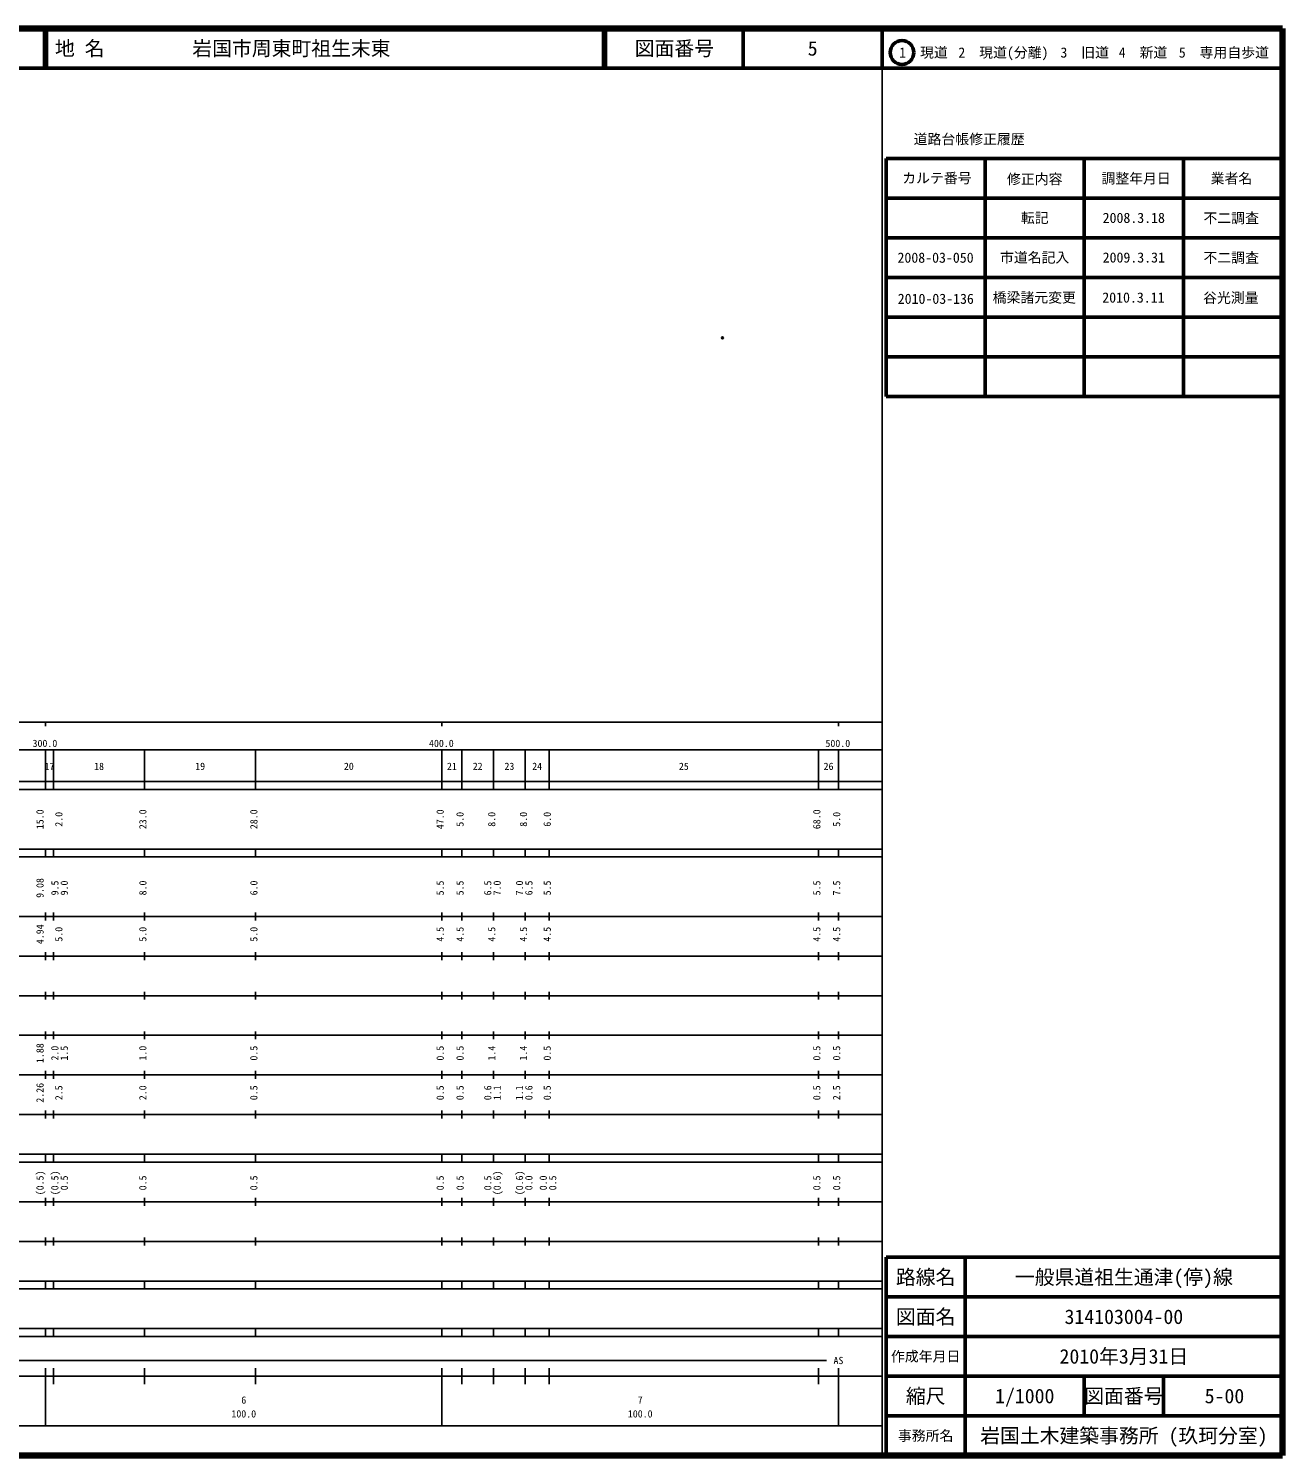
# Model space of a CAD drawing. Units: millimetres on the paper. Extents: x 40 to 680, y 20 to 380.
# Drawn here: x 363.7 to 680, y 20 to 380 of the extents above; entities that cross this region are included whole.
import ezdxf
from ezdxf.enums import TextEntityAlignment as Align

# ---------------------------------------------------------------- set-up
doc = ezdxf.new("R2010")
doc.units = ezdxf.units.MM
doc.header["$PDMODE"] = 32
doc.header["$PDSIZE"] = 0.5
doc.layers.add('M-OTRS', color=6, linetype='Continuous')
doc.layers.add('M-TTL-TXT', color=7, linetype='Continuous')
for name, color, linetype, lineweight in [('M-TTL', 2, 'Continuous', 140), ('M-TTL-BAND', 7, 'Continuous', 25), ('M-TTL-FRAM', 2, 'Continuous', 50), ('M-TTL-LINE', 7, 'Continuous', 50)]:
    doc.layers.add(name, color=color, linetype=linetype, lineweight=lineweight)
doc.styles.add('ＭＳ ゴシック', font='')
doc.styles.get('ＭＳ ゴシック').set_extended_font_data('MS Gothic')

msp = doc.modelspace()

# ---------------------------------------------------------------- linework, layer by layer
at = {"layer": 'M-OTRS'}
msp.add_point((538.733, 301.986), dxfattribs=at)
at = {"layer": 'M-TTL'}
for p, q in [((680, 380), (40, 380)), ((680, 20), (680, 380)), ((40, 20), (680, 20))]:
    msp.add_line(p, q, dxfattribs=at)
at = {"layer": 'M-TTL-BAND'}
for p, q in [((579, 20), (579, 370)), ((40, 205), (579, 205)), ((368, 205), (368, 204)), ((468, 205), (468, 204)), ((568, 205), (568, 204)), ((68, 198), (579, 198)), ((368, 188), (368, 198)), ((370, 188), (370, 198)), ((393, 188), (393, 198)), ((421, 188), (421, 198)), ((468, 188), (468, 198)), ((473, 188), (473, 198)), ((481, 188), (481, 198)), ((489, 188), (489, 198)), ((495, 188), (495, 198)), ((563, 188), (563, 198)), ((568, 188), (568, 198)), ((40, 190), (579, 190)), ((40, 188), (579, 188)), ((40, 173), (579, 173)), ((368, 171), (368, 173)), ((370, 171), (370, 173)), ((393, 171), (393, 173)), ((421, 171), (421, 173)), ((468, 171), (468, 173)), ((473, 171), (473, 173)), ((481, 171), (481, 173)), ((489, 171), (489, 173)), ((495, 171), (495, 173)), ((563, 171), (563, 173)), ((568, 171), (568, 173)), ((40, 171), (579, 171)), ((40, 156), (579, 156)), ((368, 155), (368, 157)), ((370, 155), (370, 157)), ((393, 155), (393, 157)), ((421, 155), (421, 157)), ((468, 155), (468, 157)), ((473, 155), (473, 157)), ((481, 155), (481, 157)), ((489, 155), (489, 157)), ((495, 155), (495, 157)), ((563, 155), (563, 157)), ((568, 155), (568, 157)), ((46, 146), (579, 146)), ((368, 145), (368, 147)), ((370, 145), (370, 147)), ((393, 145), (393, 147)), ((421, 145), (421, 147)), ((468, 145), (468, 147)), ((473, 145), (473, 147)), ((481, 145), (481, 147)), ((489, 145), (489, 147)), ((495, 145), (495, 147)), ((563, 145), (563, 147)), ((568, 145), (568, 147)), ((368, 135), (368, 137)), ((370, 135), (370, 137)), ((393, 135), (393, 137)), ((421, 135), (421, 137)), ((468, 135), (468, 137)), ((473, 135), (473, 137)), ((481, 135), (481, 137)), ((489, 135), (489, 137)), ((495, 135), (495, 137)), ((563, 135), (563, 137)), ((568, 135), (568, 137)), ((52, 136), (579, 136)), ((46, 126), (579, 126)), ((368, 125), (368, 127)), ((370, 125), (370, 127)), ((393, 125), (393, 127)), ((421, 125), (421, 127)), ((468, 125), (468, 127)), ((473, 125), (473, 127)), ((481, 125), (481, 127)), ((489, 125), (489, 127)), ((495, 125), (495, 127)), ((563, 125), (563, 127)), ((568, 125), (568, 127)), ((52, 116), (579, 116)), ((368, 115), (368, 117)), ((370, 115), (370, 117)), ((393, 115), (393, 117)), ((421, 115), (421, 117)), ((468, 115), (468, 117)), ((473, 115), (473, 117)), ((481, 115), (481, 117)), ((489, 115), (489, 117)), ((495, 115), (495, 117)), ((563, 115), (563, 117)), ((568, 115), (568, 117)), ((46, 106), (579, 106)), ((368, 105), (368, 107)), ((370, 105), (370, 107)), ((393, 105), (393, 107)), ((421, 105), (421, 107)), ((468, 105), (468, 107)), ((473, 105), (473, 107)), ((481, 105), (481, 107)), ((489, 105), (489, 107)), ((495, 105), (495, 107)), ((563, 105), (563, 107)), ((568, 105), (568, 107)), ((40, 96), (579, 96)), ((40, 94), (579, 94)), ((368, 94), (368, 96)), ((370, 94), (370, 96)), ((393, 94), (393, 96)), ((421, 94), (421, 96)), ((468, 94), (468, 96)), ((473, 94), (473, 96)), ((481, 94), (481, 96)), ((489, 94), (489, 96)), ((495, 94), (495, 96)), ((563, 94), (563, 96)), ((568, 94), (568, 96)), ((49, 84), (579, 84)), ((368, 83), (368, 85)), ((370, 83), (370, 85)), ((393, 83), (393, 85)), ((421, 83), (421, 85)), ((468, 83), (468, 85)), ((473, 83), (473, 85)), ((481, 83), (481, 85)), ((489, 83), (489, 85)), ((495, 83), (495, 85)), ((563, 83), (563, 85)), ((568, 83), (568, 85)), ((40, 74), (579, 74)), ((368, 73), (368, 75)), ((370, 73), (370, 75)), ((393, 73), (393, 75)), ((421, 73), (421, 75)), ((468, 73), (468, 75)), ((473, 73), (473, 75)), ((481, 73), (481, 75)), ((489, 73), (489, 75)), ((495, 73), (495, 75)), ((563, 73), (563, 75)), ((568, 73), (568, 75)), ((40, 64), (579, 64)), ((40, 62), (579, 62)), ((368, 62), (368, 64)), ((370, 62), (370, 64)), ((393, 62), (393, 64)), ((421, 62), (421, 64)), ((468, 62), (468, 64)), ((473, 62), (473, 64)), ((481, 62), (481, 64)), ((489, 62), (489, 64)), ((495, 62), (495, 64)), ((563, 62), (563, 64)), ((568, 62), (568, 64)), ((40, 52), (579, 52)), ((368, 50), (368, 52)), ((370, 50), (370, 52)), ((393, 50), (393, 52)), ((421, 50), (421, 52)), ((468, 50), (468, 52)), ((473, 50), (473, 52)), ((481, 50), (481, 52)), ((489, 50), (489, 52)), ((495, 50), (495, 52)), ((563, 50), (563, 52)), ((568, 50), (568, 52)), ((40, 50), (579, 50)), ((71, 44), (565, 44)), ((40, 40), (579, 40)), ((368, 27.5), (368, 42)), ((370, 38), (370, 42)), ((393, 38), (393, 42)), ((421, 38), (421, 42)), ((468, 27.5), (468, 42)), ((473, 38), (473, 42)), ((481, 38), (481, 42)), ((489, 38), (489, 42)), ((495, 38), (495, 42)), ((563, 38), (563, 42)), ((568, 27.5), (568, 42)), ((68, 27.5), (579, 27.5))]:
    msp.add_line(p, q, dxfattribs=at)
at = {"layer": 'M-TTL-FRAM'}
for p, q in [((580, 347.197), (580, 287.197)), ((580, 347.197), (680, 347.197)), ((580, 287.197), (680, 287.197)), ((680, 70), (580, 70)), ((580, 70), (580, 20))]:
    msp.add_line(p, q, dxfattribs=at)
at = {"layer": 'M-TTL-LINE'}
for p, q in [((367.75, 380), (367.75, 370)), ((368.25, 380), (368.25, 370)), ((508.747, 380), (508.747, 370)), ((509.247, 380), (509.247, 370)), ((543.997, 380), (543.997, 370)), ((579, 380), (579, 370)), ((40, 370), (680, 370)), ((605, 347.197), (605, 287.197)), ((630, 347.197), (630, 287.197)), ((655, 347.197), (655, 287.197)), ((580, 337.197), (680, 337.197)), ((580, 327.197), (680, 327.197)), ((580, 317.197), (680, 317.197)), ((580, 307.197), (680, 307.197)), ((580, 297.197), (680, 297.197)), ((600, 70), (600, 20)), ((680, 60), (580, 60)), ((680, 50), (580, 50)), ((680, 40), (580, 40)), ((630, 40), (630, 30)), ((650, 40), (650, 30)), ((680, 30), (580, 30))]:
    msp.add_line(p, q, dxfattribs=at)
msp.add_circle((584.031, 373.958), 3, dxfattribs=at)

# ---------------------------------------------------------------- texts
at = {"layer": 'M-TTL-BAND', "style": 'ＭＳ ゴシック'}
for s, p in [('300.0', (367.844, 198.195)), ('400.0', (467.844, 198.195)), ('500.0', (567.844, 198.195)), ('17', (369, 192.405)), ('18', (381.5, 192.405)), ('19', (407, 192.405)), ('20', (444.5, 192.405)), ('21', (470.5, 192.405)), ('22', (477, 192.405)), ('23', (485, 192.405)), ('24', (492, 192.405)), ('25', (529, 192.405)), ('26', (565.5, 192.405)), ('AS', (568, 42.5)), ('6', (418, 32.523)), ('7', (518, 32.523)), ('100.0', (418, 29.033)), ('100.0', (518, 29.033))]:
    msp.add_text(s, height=1.833, dxfattribs=at).set_placement(p, align=Align.BOTTOM_CENTER)
for s, p in [('15.0', (368.052, 180.5)), ('2.0', (372.809, 180.5)), ('23.0', (394, 180.5)), ('28.0', (422, 180.5)), ('47.0', (469, 180.5)), ('5.0', (474, 180.5)), ('8.0', (482, 180.5)), ('8.0', (490, 180.5)), ('6.0', (496, 180.5)), ('68.0', (564, 180.5)), ('5.0', (569, 180.5)), ('9.08', (368.052, 163.174)), ('9.5', (371.809, 163.174)), ('9.0', (374.179, 163.174)), ('8.0', (394, 163.174)), ('6.0', (422, 163.174)), ('5.5', (469, 163.174)), ('5.5', (474, 163.174)), ('6.5', (481, 163.174)), ('7.0', (483.37, 163.174)), ('7.0', (489, 163.174)), ('6.5', (491.37, 163.174)), ('5.5', (496, 163.174)), ('5.5', (564, 163.174)), ('7.5', (569, 163.174)), ('4.94', (368.052, 151.5)), ('5.0', (372.809, 151.5)), ('5.0', (394, 151.5)), ('5.0', (422, 151.5)), ('4.5', (469, 151.5)), ('4.5', (474, 151.5)), ('4.5', (482, 151.5)), ('4.5', (490, 151.5)), ('4.5', (496, 151.5)), ('4.5', (564, 151.5)), ('4.5', (569, 151.5)), ('1.88', (368.052, 121.5)), ('2.0', (371.809, 121.5)), ('1.5', (374.179, 121.5)), ('1.0', (394, 121.5)), ('0.5', (422, 121.5)), ('0.5', (469, 121.5)), ('0.5', (474, 121.5)), ('1.4', (482, 121.5)), ('1.4', (490, 121.5)), ('0.5', (496, 121.5)), ('0.5', (564, 121.5)), ('0.5', (569, 121.5)), ('2.26', (368.052, 111.5)), ('2.5', (372.809, 111.5)), ('2.0', (394, 111.5)), ('0.5', (422, 111.5)), ('0.5', (469, 111.5)), ('0.5', (474, 111.5)), ('0.6', (481, 111.5)), ('1.1', (483.37, 111.5)), ('1.1', (489, 111.5)), ('0.6', (491.37, 111.5)), ('0.5', (496, 111.5)), ('0.5', (564, 111.5)), ('2.5', (569, 111.5)), ('(0.5)', (368.052, 88.764)), ('(0.5)', (371.809, 88.764)), ('0.5', (374.179, 88.764)), ('0.5', (394, 88.764)), ('0.5', (422, 88.764)), ('0.5', (469, 88.764)), ('0.5', (474, 88.764)), ('0.5', (481, 88.764)), ('(0.6)', (483.37, 88.764)), ('(0.6)', (489, 88.764)), ('0.0', (491.37, 88.764)), ('0.0', (495, 88.764)), ('0.5', (497.37, 88.764)), ('0.5', (564, 88.764)), ('0.5', (569, 88.764))]:
    msp.add_text(s, height=1.833, rotation=90, dxfattribs=at).set_placement(p, align=Align.BOTTOM_CENTER)
at = {"layer": 'M-TTL-TXT', "style": 'ＭＳ ゴシック'}
for s, p in [('地 名', (370.38, 375)), ('岩国市周東町祖生末東', (405.024, 375))]:
    msp.add_text(s, height=3.666, dxfattribs=at).set_placement(p, align=Align.MIDDLE_LEFT)
for s, height, p in [('図面番号', 3.666, (526.622, 375)), ('5', 3.666, (561.497, 375)), ('1\u3000現道', 2.566, (589.448, 373.958)), ('2\u3000現道(分離)', 2.566, (609.619, 373.958)), ('3\u3000旧道', 2.566, (630.121, 373.958)), ('4\u3000新道', 2.566, (644.824, 373.958)), ('5\u3000専用自歩道', 2.566, (665.228, 373.958)), ('道路台帳修正履歴', 2.566, (600.968, 352.113)), ('カルテ番号', 2.566, (592.839, 342.277)), ('修正内容', 2.566, (617.509, 342.023)), ('調整年月日', 2.566, (643.089, 342.197)), ('業者名', 2.566, (667.134, 342.197)), ('転記', 2.566, (617.5, 332.245)), ('2008.3.18', 2.566, (642.5, 332.245)), ('不二調査', 2.566, (667.077, 332.189)), ('2008-03-050', 2.566, (592.5, 322.197)), ('市道名記入', 2.566, (617.5, 322.245)), ('2009.3.31', 2.566, (642.5, 322.245)), ('不二調査', 2.566, (667.077, 322.189)), ('橋梁諸元変更', 2.566, (617.405, 312.144)), ('2010.3.11', 2.566, (642.405, 312.144)), ('谷光測量', 2.566, (666.981, 312.087)), ('2010-03-136', 2.566, (592.56, 311.823)), ('路線名', 3.666, (590, 65)), ('路線名', 3.666, (590, 65)), ('一般県道祖生通津(停)線', 3.666, (640, 65)), ('図面名', 3.666, (590, 55)), ('図面名', 3.666, (590, 55)), ('314103004-00', 3.666, (640, 55)), ('2010年3月31日', 3.666, (640, 45)), ('作成年月日', 2.566, (590, 45)), ('作成年月日', 2.566, (590, 45)), ('縮尺', 3.666, (590, 35)), ('縮尺', 3.666, (590, 35)), ('1/1000', 3.666, (615, 35)), ('図面番号', 3.666, (640, 35)), ('図面番号', 3.666, (640, 35)), (' 5-00', 3.666, (664.125, 35)), ('事務所名', 2.566, (590, 25)), ('事務所名', 2.566, (590, 25)), ('岩国土木建築事務所 (玖珂分室)', 3.666, (640, 25))]:
    msp.add_text(s, height=height, dxfattribs=at).set_placement(p, align=Align.MIDDLE_CENTER)

doc.saveas('drawing.dxf')
